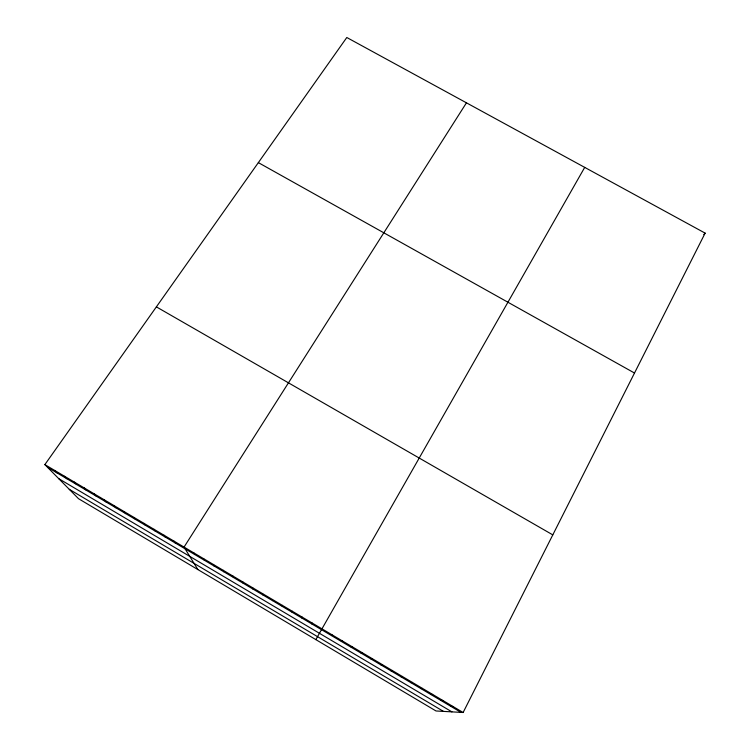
<?xml version="1.0" encoding="UTF-8"?>
<svg xmlns="http://www.w3.org/2000/svg" width="750" height="750" viewBox="0 0 750 750"><rect width="100%" height="100%" fill="white"/><g stroke="black" fill="none" stroke-linecap="round" stroke-linejoin="round"><path stroke-width="1.12" d="M282.309 606.45L282.338 605.353M292.106 612.263L292.256 611.222M301.922 618.075L302.184 617.109M311.756 623.906L312.122 623.006M463.125 712.5L705.131 233.128L346.8 37.5L44.869 464.606L78.525 498.703L436.012 710.972L463.125 712.5L44.869 464.606M584.709 167.381L315.834 639.619M466.453 102.825L184.041 547.097L197.859 569.559M331.453 635.588L332.053 634.819M703.762 234.637L705.131 233.128M341.334 641.438L342.047 640.734M351.225 647.297L352.05 646.669M361.125 653.175L362.072 652.603M371.044 659.053L372.103 658.556M380.981 664.941L382.153 664.509M390.928 670.837L392.222 670.472M400.903 676.744L402.309 676.453M410.878 682.659L412.406 682.434M420.872 688.584L422.522 688.434M430.884 694.519L432.647 694.434M440.916 700.462L442.791 700.444M450.956 706.416L452.953 706.472M258.347 162.619L634.5 373.031M156.375 306.872L552.797 534.881M47.484 467.25L461.016 712.378M58.734 478.659L451.931 711.872M69.244 489.3L443.466 711.394M54.712 470.438L57.216 473.025M64.566 476.278L66.966 478.8M74.438 482.128L76.725 484.584M84.328 487.987L86.503 490.388M94.228 493.856L96.3 496.191M104.147 499.734L106.106 502.003M114.075 505.622L115.931 507.825M124.022 511.519L125.766 513.656M133.987 517.425L135.619 519.497M143.972 523.341L145.491 525.347M153.966 529.266L155.372 531.206M163.978 535.2L165.272 537.075M174 541.144L175.191 542.953M193.809 552.881L194.775 554.559M203.588 558.675L204.441 560.288M213.375 564.478L214.125 566.034M223.181 570.291L223.819 571.781M233.006 576.112L233.531 577.537M242.841 581.944L243.253 583.303M252.694 587.784L252.994 589.078M262.556 593.625L262.753 594.853M272.447 599.484L272.522 600.647"/></g></svg>
